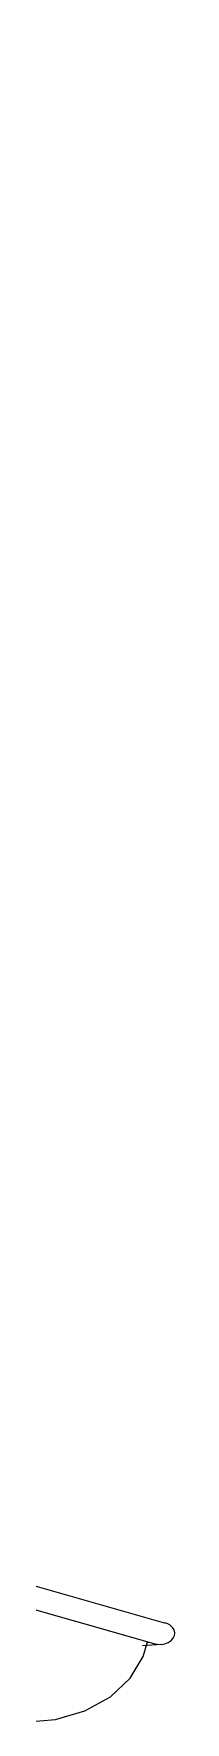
# Model space of a CAD drawing. Header units: inches. Extents: x 205 to 211, y -138 to -29.
# Drawn here: x 207.5623 to 207.5665, y -137.3928 to -137.3395 of the extents above; entities that cross this region are included whole.
import ezdxf

# ---------------------------------------------------------------- set-up
doc = ezdxf.new("R2010")
doc.units = ezdxf.units.IN
doc.header["$MEASUREMENT"] = 0
doc.layers.add('A-ROOF-OTLN', color=132, linetype='Continuous', lineweight=9)

msp = doc.modelspace()

# ---------------------------------------------------------------- linework, layer by layer
at = {"layer": 'A-ROOF-OTLN'}
for p, q in [((207.389659, -137.339543), (207.566174, -137.389653)), ((207.565825, -137.390305), (207.389502, -137.340483)), ((207.56605, -137.390323), (207.565456, -137.390374)), ((207.565611, -137.390255), (207.565663, -137.390251))]:
    msp.add_line(p, q, dxfattribs=at)
for points in [[(207.56581, -137.390293, 0), (207.565923, -137.390319, 0), (207.566042, -137.390323, 0), (207.566158, -137.390303, 0), (207.566265, -137.390262, 0), (207.566355, -137.390203, 0), (207.566422, -137.390129, 0), (207.566462, -137.390044, 0), (207.566472, -137.389955, 0), (207.566452, -137.389868, 0), (207.566403, -137.389787, 0), (207.566328, -137.389719, 0), (207.566232, -137.389667, 0), (207.566181, -137.389649, 0)], [(207.560289, -137.392553, 0), (207.560727, -137.39267, 0), (207.56171, -137.392779, 0), (207.5627, -137.392693, 0), (207.56363, -137.392419, 0), (207.564437, -137.391975, 0), (207.565067, -137.391391, 0), (207.565475, -137.390707, 0), (207.565606, -137.390244, 0)]]:
    msp.add_polyline3d(points, dxfattribs=at)

doc.saveas('drawing.dxf')
